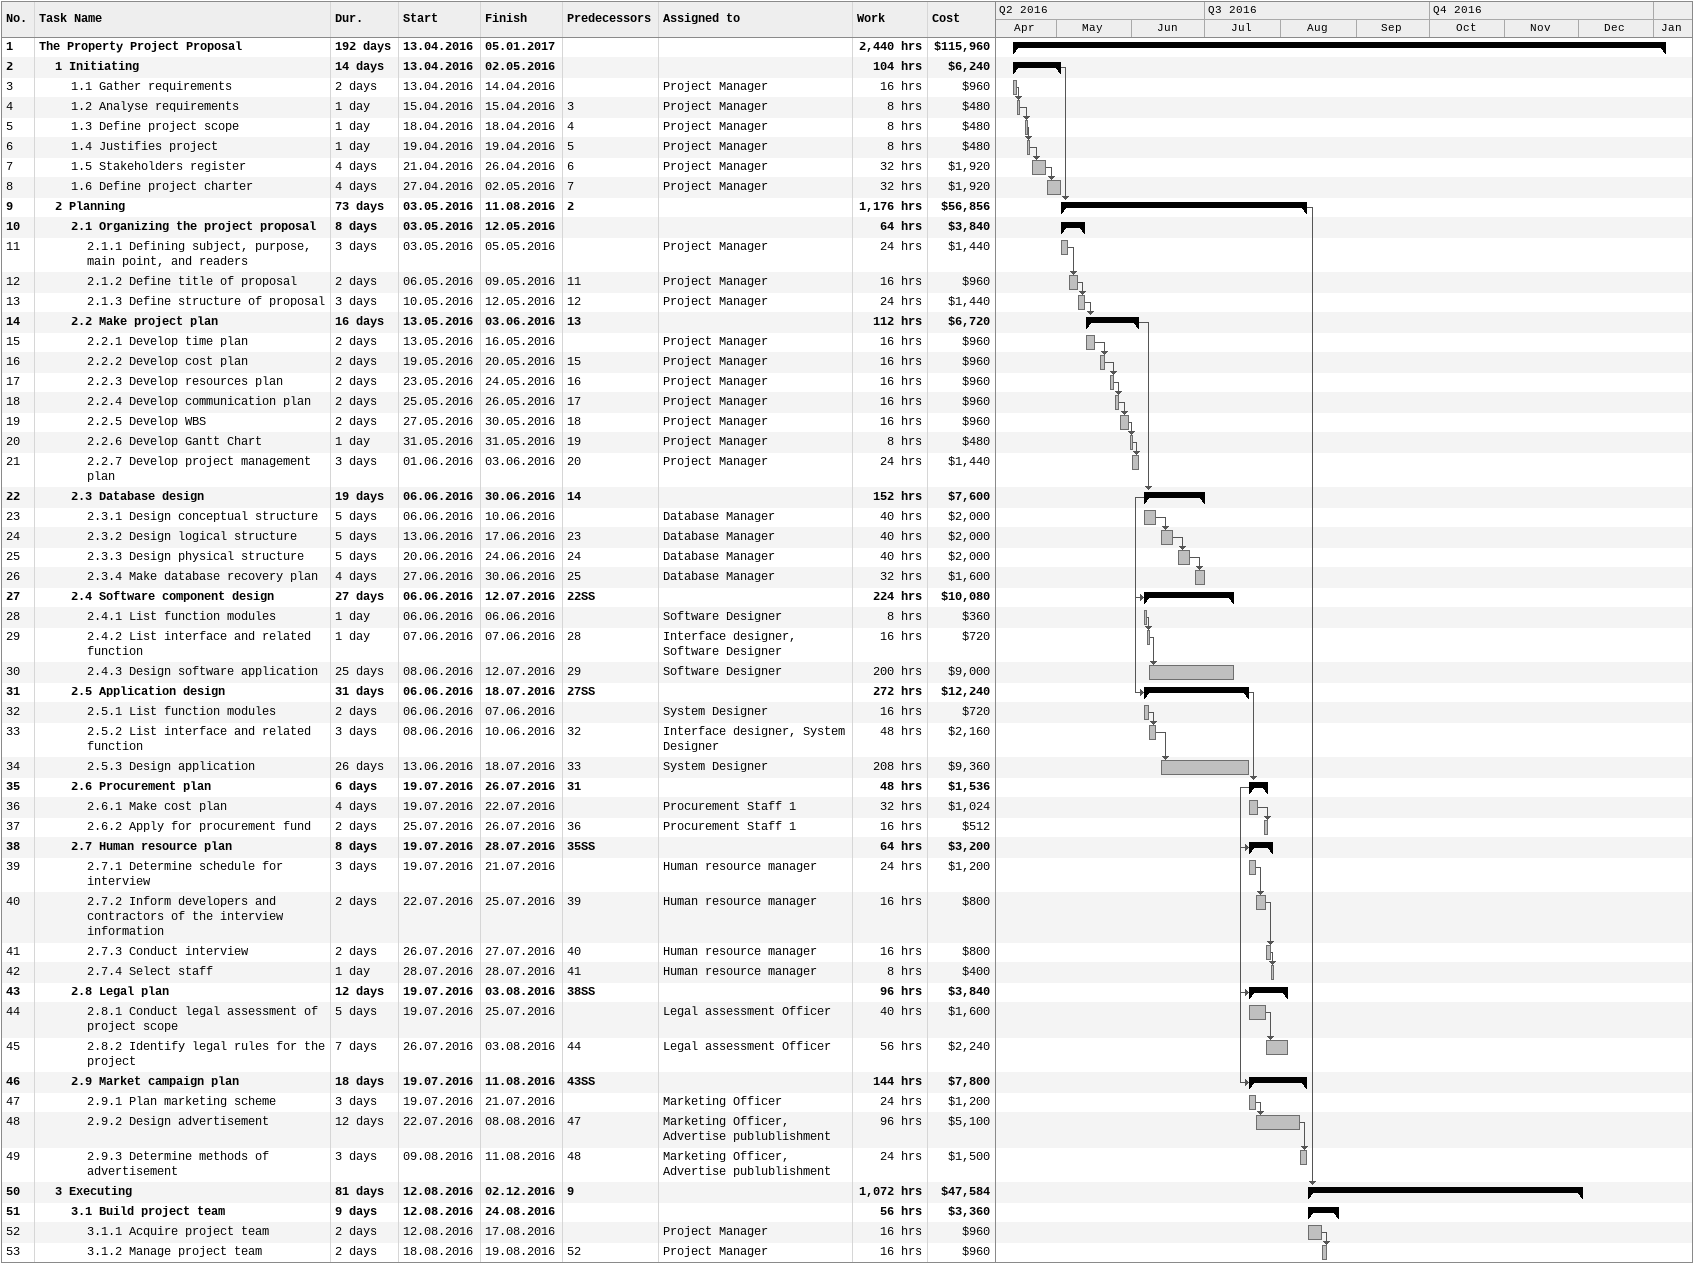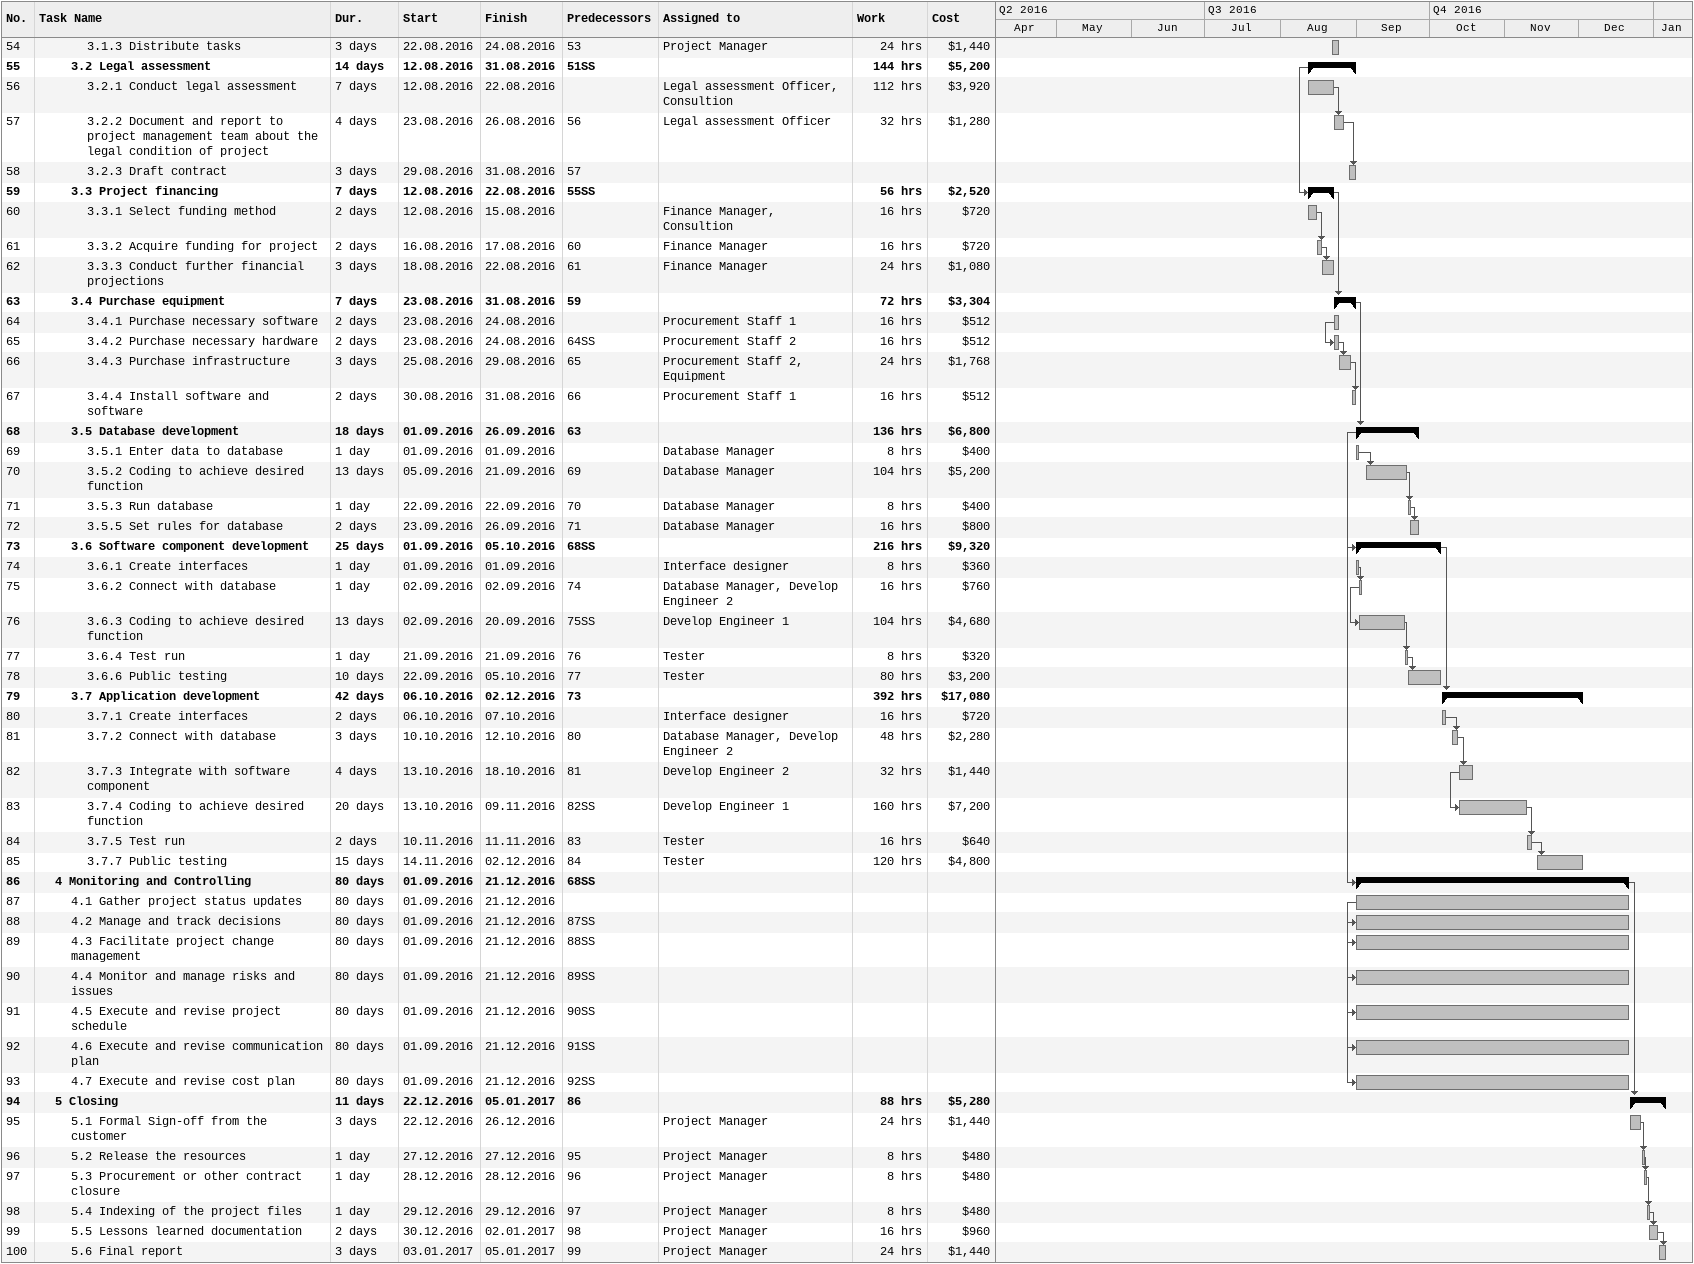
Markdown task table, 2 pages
| ID | Level | Task | Duration | Start | Finish | Predecessors | Resources | Work (h) | Cost ($) |
|---|---|---|---|---|---|---|---|---|---|
| 1 | 1 | **The Property Project Proposal** | 192d | 2016-04-13 | 2017-01-05 |  |  | 2440 | 115960 |
| 2 | 2 | **1 Initiating** | 14d | 2016-04-13 | 2016-05-02 |  |  | 104 | 6240 |
| 3 | 3 | 1.1 Gather requirements | 2d | 2016-04-13 | 2016-04-14 |  | Project Manager | 16 | 960 |
| 4 | 3 | 1.2 Analyse requirements | 1d | 2016-04-15 | 2016-04-15 | 3 | Project Manager | 8 | 480 |
| 5 | 3 | 1.3 Define project scope | 1d | 2016-04-18 | 2016-04-18 | 4 | Project Manager | 8 | 480 |
| 6 | 3 | 1.4 Justifies project | 1d | 2016-04-19 | 2016-04-19 | 5 | Project Manager | 8 | 480 |
| 7 | 3 | 1.5 Stakeholders register | 4d | 2016-04-21 | 2016-04-26 | 6 | Project Manager | 32 | 1920 |
| 8 | 3 | 1.6 Define project charter | 4d | 2016-04-27 | 2016-05-02 | 7 | Project Manager | 32 | 1920 |
| 9 | 2 | **2 Planning** | 73d | 2016-05-03 | 2016-08-11 | 2 |  | 1176 | 56856 |
| 10 | 3 | **2.1 Organizing the project proposal** | 8d | 2016-05-03 | 2016-05-12 |  |  | 64 | 3840 |
| 11 | 4 | 2.1.1 Defining subject, purpose, main point, and readers | 3d | 2016-05-03 | 2016-05-05 |  | Project Manager | 24 | 1440 |
| 12 | 4 | 2.1.2 Define title of proposal | 2d | 2016-05-06 | 2016-05-09 | 11 | Project Manager | 16 | 960 |
| 13 | 4 | 2.1.3 Define structure of proposal | 3d | 2016-05-10 | 2016-05-12 | 12 | Project Manager | 24 | 1440 |
| 14 | 3 | **2.2 Make project plan** | 16d | 2016-05-13 | 2016-06-03 | 13 |  | 112 | 6720 |
| 15 | 4 | 2.2.1 Develop time plan | 2d | 2016-05-13 | 2016-05-16 |  | Project Manager | 16 | 960 |
| 16 | 4 | 2.2.2 Develop cost plan | 2d | 2016-05-19 | 2016-05-20 | 15 | Project Manager | 16 | 960 |
| 17 | 4 | 2.2.3 Develop resources plan | 2d | 2016-05-23 | 2016-05-24 | 16 | Project Manager | 16 | 960 |
| 18 | 4 | 2.2.4 Develop communication plan | 2d | 2016-05-25 | 2016-05-26 | 17 | Project Manager | 16 | 960 |
| 19 | 4 | 2.2.5 Develop WBS | 2d | 2016-05-27 | 2016-05-30 | 18 | Project Manager | 16 | 960 |
| 20 | 4 | 2.2.6 Develop Gantt Chart | 1d | 2016-05-31 | 2016-05-31 | 19 | Project Manager | 8 | 480 |
| 21 | 4 | 2.2.7 Develop project management plan | 3d | 2016-06-01 | 2016-06-03 | 20 | Project Manager | 24 | 1440 |
| 22 | 3 | **2.3 Database design** | 19d | 2016-06-06 | 2016-06-30 | 14 |  | 152 | 7600 |
| 23 | 4 | 2.3.1 Design conceptual structure | 5d | 2016-06-06 | 2016-06-10 |  | Database Manager | 40 | 2000 |
| 24 | 4 | 2.3.2 Design logical structure | 5d | 2016-06-13 | 2016-06-17 | 23 | Database Manager | 40 | 2000 |
| 25 | 4 | 2.3.3 Design physical structure | 5d | 2016-06-20 | 2016-06-24 | 24 | Database Manager | 40 | 2000 |
| 26 | 4 | 2.3.4 Make database recovery plan | 4d | 2016-06-27 | 2016-06-30 | 25 | Database Manager | 32 | 1600 |
| 27 | 3 | **2.4 Software component design** | 27d | 2016-06-06 | 2016-07-12 | 22SS |  | 224 | 10080 |
| 28 | 4 | 2.4.1 List function modules | 1d | 2016-06-06 | 2016-06-06 |  | Software Designer | 8 | 360 |
| 29 | 4 | 2.4.2 List interface and related function | 1d | 2016-06-07 | 2016-06-07 | 28 | Interface designer, Software Designer | 16 | 720 |
| 30 | 4 | 2.4.3 Design software application | 25d | 2016-06-08 | 2016-07-12 | 29 | Software Designer | 200 | 9000 |
| 31 | 3 | **2.5 Application design** | 31d | 2016-06-06 | 2016-07-18 | 27SS |  | 272 | 12240 |
| 32 | 4 | 2.5.1 List function modules | 2d | 2016-06-06 | 2016-06-07 |  | System Designer | 16 | 720 |
| 33 | 4 | 2.5.2 List interface and related function | 3d | 2016-06-08 | 2016-06-10 | 32 | Interface designer, System Designer | 48 | 2160 |
| 34 | 4 | 2.5.3 Design application | 26d | 2016-06-13 | 2016-07-18 | 33 | System Designer | 208 | 9360 |
| 35 | 3 | **2.6 Procurement plan** | 6d | 2016-07-19 | 2016-07-26 | 31 |  | 48 | 1536 |
| 36 | 4 | 2.6.1 Make cost plan | 4d | 2016-07-19 | 2016-07-22 |  | Procurement Staff 1 | 32 | 1024 |
| 37 | 4 | 2.6.2 Apply for procurement fund | 2d | 2016-07-25 | 2016-07-26 | 36 | Procurement Staff 1 | 16 | 512 |
| 38 | 3 | **2.7 Human resource plan** | 8d | 2016-07-19 | 2016-07-28 | 35SS |  | 64 | 3200 |
| 39 | 4 | 2.7.1 Determine schedule for interview | 3d | 2016-07-19 | 2016-07-21 |  | Human resource manager | 24 | 1200 |
| 40 | 4 | 2.7.2 Inform developers and contractors of the interview information | 2d | 2016-07-22 | 2016-07-25 | 39 | Human resource manager | 16 | 800 |
| 41 | 4 | 2.7.3 Conduct interview | 2d | 2016-07-26 | 2016-07-27 | 40 | Human resource manager | 16 | 800 |
| 42 | 4 | 2.7.4 Select staff | 1d | 2016-07-28 | 2016-07-28 | 41 | Human resource manager | 8 | 400 |
| 43 | 3 | **2.8 Legal plan** | 12d | 2016-07-19 | 2016-08-03 | 38SS |  | 96 | 3840 |
| 44 | 4 | 2.8.1 Conduct legal assessment of project scope | 5d | 2016-07-19 | 2016-07-25 |  | Legal assessment Officer | 40 | 1600 |
| 45 | 4 | 2.8.2 Identify legal rules for the project | 7d | 2016-07-26 | 2016-08-03 | 44 | Legal assessment Officer | 56 | 2240 |
| 46 | 3 | **2.9 Market campaign plan** | 18d | 2016-07-19 | 2016-08-11 | 43SS |  | 144 | 7800 |
| 47 | 4 | 2.9.1 Plan marketing scheme | 3d | 2016-07-19 | 2016-07-21 |  | Marketing Officer | 24 | 1200 |
| 48 | 4 | 2.9.2 Design advertisement | 12d | 2016-07-22 | 2016-08-08 | 47 | Marketing Officer, Advertise publublishment | 96 | 5100 |
| 49 | 4 | 2.9.3 Determine methods of advertisement | 3d | 2016-08-09 | 2016-08-11 | 48 | Marketing Officer, Advertise publublishment | 24 | 1500 |
| 50 | 2 | **3 Executing** | 81d | 2016-08-12 | 2016-12-02 | 9 |  | 1072 | 47584 |
| 51 | 3 | **3.1 Build project team** | 9d | 2016-08-12 | 2016-08-24 |  |  | 56 | 3360 |
| 52 | 4 | 3.1.1 Acquire project team | 2d | 2016-08-12 | 2016-08-17 |  | Project Manager | 16 | 960 |
| 53 | 4 | 3.1.2 Manage project team | 2d | 2016-08-18 | 2016-08-19 | 52 | Project Manager | 16 | 960 |
| 54 | 4 | 3.1.3 Distribute tasks | 3d | 2016-08-22 | 2016-08-24 | 53 | Project Manager | 24 | 1440 |
| 55 | 3 | **3.2 Legal assessment** | 14d | 2016-08-12 | 2016-08-31 | 51SS |  | 144 | 5200 |
| 56 | 4 | 3.2.1 Conduct legal assessment | 7d | 2016-08-12 | 2016-08-22 |  | Legal assessment Officer, Consultion | 112 | 3920 |
| 57 | 4 | 3.2.2 Document and report to project management team about the legal condition of project | 4d | 2016-08-23 | 2016-08-26 | 56 | Legal assessment Officer | 32 | 1280 |
| 58 | 4 | 3.2.3 Draft contract | 3d | 2016-08-29 | 2016-08-31 | 57 |  |  |  |
| 59 | 3 | **3.3 Project financing** | 7d | 2016-08-12 | 2016-08-22 | 55SS |  | 56 | 2520 |
| 60 | 4 | 3.3.1 Select funding method | 2d | 2016-08-12 | 2016-08-15 |  | Finance Manager, Consultion | 16 | 720 |
| 61 | 4 | 3.3.2 Acquire funding for project | 2d | 2016-08-16 | 2016-08-17 | 60 | Finance Manager | 16 | 720 |
| 62 | 4 | 3.3.3 Conduct further financial projections | 3d | 2016-08-18 | 2016-08-22 | 61 | Finance Manager | 24 | 1080 |
| 63 | 3 | **3.4 Purchase equipment** | 7d | 2016-08-23 | 2016-08-31 | 59 |  | 72 | 3304 |
| 64 | 4 | 3.4.1 Purchase necessary software | 2d | 2016-08-23 | 2016-08-24 |  | Procurement Staff 1 | 16 | 512 |
| 65 | 4 | 3.4.2 Purchase necessary hardware | 2d | 2016-08-23 | 2016-08-24 | 64SS | Procurement Staff 2 | 16 | 512 |
| 66 | 4 | 3.4.3 Purchase infrastructure | 3d | 2016-08-25 | 2016-08-29 | 65 | Procurement Staff 2, Equipment | 24 | 1768 |
| 67 | 4 | 3.4.4 Install software and software | 2d | 2016-08-30 | 2016-08-31 | 66 | Procurement Staff 1 | 16 | 512 |
| 68 | 3 | **3.5 Database development** | 18d | 2016-09-01 | 2016-09-26 | 63 |  | 136 | 6800 |
| 69 | 4 | 3.5.1 Enter data to database | 1d | 2016-09-01 | 2016-09-01 |  | Database Manager | 8 | 400 |
| 70 | 4 | 3.5.2 Coding to achieve desired function | 13d | 2016-09-05 | 2016-09-21 | 69 | Database Manager | 104 | 5200 |
| 71 | 4 | 3.5.3 Run database | 1d | 2016-09-22 | 2016-09-22 | 70 | Database Manager | 8 | 400 |
| 72 | 4 | 3.5.5 Set rules for database | 2d | 2016-09-23 | 2016-09-26 | 71 | Database Manager | 16 | 800 |
| 73 | 3 | **3.6 Software component development** | 25d | 2016-09-01 | 2016-10-05 | 68SS |  | 216 | 9320 |
| 74 | 4 | 3.6.1 Create interfaces | 1d | 2016-09-01 | 2016-09-01 |  | Interface designer | 8 | 360 |
| 75 | 4 | 3.6.2 Connect with database | 1d | 2016-09-02 | 2016-09-02 | 74 | Database Manager, Develop Engineer 2 | 16 | 760 |
| 76 | 4 | 3.6.3 Coding to achieve desired function | 13d | 2016-09-02 | 2016-09-20 | 75SS | Develop Engineer 1 | 104 | 4680 |
| 77 | 4 | 3.6.4 Test run | 1d | 2016-09-21 | 2016-09-21 | 76 | Tester | 8 | 320 |
| 78 | 4 | 3.6.6 Public testing | 10d | 2016-09-22 | 2016-10-05 | 77 | Tester | 80 | 3200 |
| 79 | 3 | **3.7 Application development** | 42d | 2016-10-06 | 2016-12-02 | 73 |  | 392 | 17080 |
| 80 | 4 | 3.7.1 Create interfaces | 2d | 2016-10-06 | 2016-10-07 |  | Interface designer | 16 | 720 |
| 81 | 4 | 3.7.2 Connect with database | 3d | 2016-10-10 | 2016-10-12 | 80 | Database Manager, Develop Engineer 2 | 48 | 2280 |
| 82 | 4 | 3.7.3 Integrate with software component | 4d | 2016-10-13 | 2016-10-18 | 81 | Develop Engineer 2 | 32 | 1440 |
| 83 | 4 | 3.7.4 Coding to achieve desired function | 20d | 2016-10-13 | 2016-11-09 | 82SS | Develop Engineer 1 | 160 | 7200 |
| 84 | 4 | 3.7.5 Test run | 2d | 2016-11-10 | 2016-11-11 | 83 | Tester | 16 | 640 |
| 85 | 4 | 3.7.7 Public testing | 15d | 2016-11-14 | 2016-12-02 | 84 | Tester | 120 | 4800 |
| 86 | 2 | **4 Monitoring and Controlling** | 80d | 2016-09-01 | 2016-12-21 | 68SS |  |  |  |
| 87 | 3 | 4.1 Gather project status updates | 80d | 2016-09-01 | 2016-12-21 |  |  |  |  |
| 88 | 3 | 4.2 Manage and track decisions | 80d | 2016-09-01 | 2016-12-21 | 87SS |  |  |  |
| 89 | 3 | 4.3 Facilitate project change management | 80d | 2016-09-01 | 2016-12-21 | 88SS |  |  |  |
| 90 | 3 | 4.4 Monitor and manage risks and issues | 80d | 2016-09-01 | 2016-12-21 | 89SS |  |  |  |
| 91 | 3 | 4.5 Execute and revise project schedule | 80d | 2016-09-01 | 2016-12-21 | 90SS |  |  |  |
| 92 | 3 | 4.6 Execute and revise communication plan | 80d | 2016-09-01 | 2016-12-21 | 91SS |  |  |  |
| 93 | 3 | 4.7 Execute and revise cost plan | 80d | 2016-09-01 | 2016-12-21 | 92SS |  |  |  |
| 94 | 2 | **5 Closing** | 11d | 2016-12-22 | 2017-01-05 | 86 |  | 88 | 5280 |
| 95 | 3 | 5.1 Formal Sign-off from the customer | 3d | 2016-12-22 | 2016-12-26 |  | Project Manager | 24 | 1440 |
| 96 | 3 | 5.2 Release the resources | 1d | 2016-12-27 | 2016-12-27 | 95 | Project Manager | 8 | 480 |
| 97 | 3 | 5.3 Procurement or other contract closure | 1d | 2016-12-28 | 2016-12-28 | 96 | Project Manager | 8 | 480 |
| 98 | 3 | 5.4 Indexing of the project files | 1d | 2016-12-29 | 2016-12-29 | 97 | Project Manager | 8 | 480 |
| 99 | 3 | 5.5 Lessons learned documentation | 2d | 2016-12-30 | 2017-01-02 | 98 | Project Manager | 16 | 960 |
| 100 | 3 | 5.6 Final report | 3d | 2017-01-03 | 2017-01-05 | 99 | Project Manager | 24 | 1440 |
